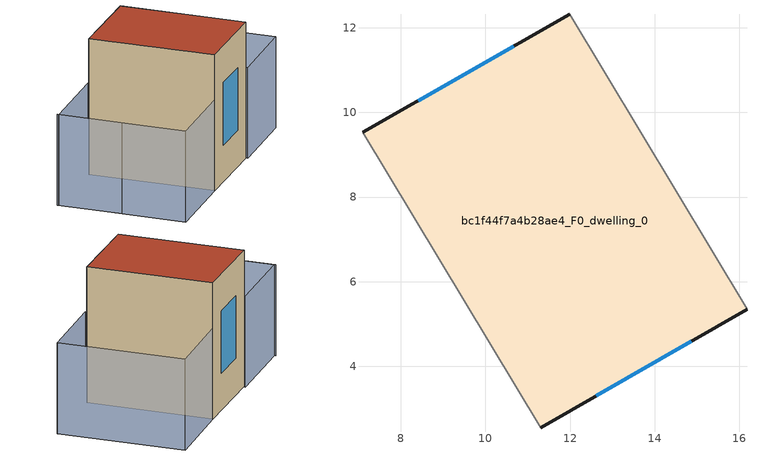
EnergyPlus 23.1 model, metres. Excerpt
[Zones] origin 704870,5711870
bc1f44f7a4b28ae4_F0_dwelling_0
 floor ground (EU_floor_Construction): 11.99,12.32 16.18,5.35 11.3,2.55 7.1,9.53 z0
 wall outside (EU_wall_Construction): 11.99,12.32 7.1,9.53 / 11.3,2.55 16.18,5.35 z0:9
 wall adiabatic (EU_wall_Construction): 16.18,5.35 11.99,12.32 / 7.1,9.53 11.3,2.55 z0:9
 window (EU_Window_Construction): 10.67,11.57 8.42,10.28 / 12.62,3.3 14.86,4.6 z2.43:6.57
 roof outside (EU_roof_Construction): 16.18,5.35 11.99,12.32 7.1,9.53 11.3,2.55 z9
shading: 2.43,6.98 6.63,-0.14 / 6.66,-0.19 2.47,6.9 / 2.47,6.9 7.12,9.64 / 7.12,9.64 11.3,2.55 / 11.3,2.55 6.66,-0.19 / 16.24,5.25 11.99,12.32 / 11.99,12.32 16.55,15.05 / 16.55,15.05 20.79,7.99 / 20.79,7.99 16.24,5.25 z0:6
[Building]
EU S2 Campaign: North Axis=0; Terrain=City; Solar Distribution=FullExterior
[Site:Location]
London: Latitude=51.5; Longitude=-0.5; Time Zone=0; Elevation=25
[SizingPeriod:WeatherFileDays]
AnnualSizingPeriod: Begin Month=1; Begin Day of Month=1; End Month=12; End Day of Month=31; Day of Week for Start Day=Monday; Use Weather File Daylight Saving Period=No; Use Weather File Rain and Snow Indicators=No
[MATERIAL]
EU_InternalMass_Material: Roughness=MediumRough; Thickness=0.1; Conductivity=1; Density=1800; Specific Heat=900; Thermal Absorptance=0.9; Solar Absorptance=0.7; Visible Absorptance=0.7
[MATERIAL:NOMASS] Roughness=MediumRough; Thermal Absorptance=0.9; Solar Absorptance=0.7; Visible Absorptance=0.7
Name | Thermal Resistance
EU_wall_NoMass | 0.555556
EU_roof_NoMass | 0.510204
EU_floor_NoMass | 1.68919
[WINDOWMATERIAL:SIMPLEGLAZINGSYSTEM]
EU_Window_SimpleGlazing: UFactor=3.96; Solar Heat Gain Coefficient=0.85; Visible Transmittance=0.85
[CONSTRUCTION]
EU_wall_Construction: EU_wall_NoMass
EU_roof_Construction: EU_roof_NoMass
EU_floor_Construction: EU_floor_NoMass
EU_InternalMass_Construction: EU_InternalMass_Material
EU_Window_Construction: EU_Window_SimpleGlazing
[ZONE]
bc1f44f7a4b28ae4_F0_dwelling_0: Type=1; Multiplier=1; Ceiling Height=autocalculate; Volume=412.367; Floor Area=autocalculate; Part of Total Floor Area=Yes
[INTERNALMASS]
bc1f44f7a4b28ae4_F0_dwelling_0_EU_InternalMass: Construction=EU_InternalMass_Construction; Zone or ZoneList=bc1f44f7a4b28ae4_F0_dwelling_0; Surface Area=45.8185
[OTHEREQUIPMENT]
EU_Step8_InternalGain_bc1f44f7a4b28ae4_F0_dwelling_0_f000: Fuel Type=Electricity; Zone or ZoneList or Space or SpaceList=bc1f44f7a4b28ae4_F0_dwelling_0; Schedule=EU_Step8_GainSchedule_bc1f44f7a4b28ae4_F0_dwelling_0_f000; Design Level Calculation Method=Watts/Area; Power per Zone Floor Area=1; Fraction Latent=0; Fraction Radiant=0; Fraction Lost=0; Carbon Dioxide Generation Rate=0; EndUse Subcategory=EU_Step8_InternalGains
[ZONEVENTILATION:DESIGNFLOWRATE]
EU_ConstantAir_bc1f44f7a4b28ae4_F0_dwelling_0: Zone or ZoneList or Space or SpaceList=bc1f44f7a4b28ae4_F0_dwelling_0; Schedule=EU_AlwaysOn; Design Flow Rate Calculation Method=AirChanges/Hour; Air Changes per Hour=0.48; Ventilation Type=Natural; Fan Pressure Rise=0; Fan Total Efficiency=1; Constant Term Coefficient=1; Temperature Term Coefficient=0; Velocity Term Coefficient=0; Velocity Squared Term Coefficient=0; Minimum Indoor Temperature=-100; Maximum Indoor Temperature=100; Delta Temperature=-100; Minimum Outdoor Temperature=-100; Maximum Outdoor Temperature=100; Maximum Wind Speed=40
[HVACTEMPLATE:THERMOSTAT]
EU_HeatOnly_bc1f44f7a4b28ae4_F0_dwelling_0: Constant Heating Setpoint=20; Constant Cooling Setpoint=50
[HVACTEMPLATE:ZONE:IDEALLOADSAIRSYSTEM]
bc1f44f7a4b28ae4_F0_dwelling_0: Template Thermostat=EU_HeatOnly_bc1f44f7a4b28ae4_F0_dwelling_0; System Availability Schedule=EU_AlwaysOn; Maximum Heating Supply Air Temperature=50; Minimum Cooling Supply Air Temperature=13; Maximum Heating Supply Air Humidity Ratio=0.0156; Minimum Cooling Supply Air Humidity Ratio=0.0077; Heating Limit=NoLimit; Cooling Limit=NoLimit; Heating Availability Schedule=EU_AlwaysOn; Cooling Availability Schedule=EU_CoolingOff; Dehumidification Control Type=ConstantSensibleHeatRatio; Cooling Sensible Heat Ratio=0.7; Dehumidification Setpoint=60; Humidification Control Type=None; Humidification Setpoint=30; Outdoor Air Method=None; Outdoor Air Flow Rate per Person=0.00944; Outdoor Air Flow Rate per Zone Floor Area=0; Outdoor Air Flow Rate per Zone=0; Demand Controlled Ventilation Type=None; Outdoor Air Economizer Type=NoEconomizer; Heat Recovery Type=None; Sensible Heat Recovery Effectiveness=0.7; Latent Heat Recovery Effectiveness=0.65
[SIZING:ZONE]
bc1f44f7a4b28ae4_F0_dwelling_0: Zone Cooling Design Supply Air Temperature Input Method=SupplyAirTemperature; Zone Cooling Design Supply Air Temperature=13; Zone Heating Design Supply Air Temperature Input Method=SupplyAirTemperature; Zone Heating Design Supply Air Temperature=50; Zone Cooling Design Supply Air Humidity Ratio=0.008; Zone Heating Design Supply Air Humidity Ratio=0.008; Cooling Design Air Flow Method=DesignDay; Cooling Design Air Flow Rate=0; Cooling Minimum Air Flow per Zone Floor Area=0.000762; Cooling Minimum Air Flow=0; Cooling Minimum Air Flow Fraction=0.2; Heating Design Air Flow Method=DesignDay; Heating Design Air Flow Rate=0; Heating Maximum Air Flow per Zone Floor Area=0.002032; Heating Maximum Air Flow=0.141576; Heating Maximum Air Flow Fraction=0.3; Account for Dedicated Outdoor Air System=No; Dedicated Outdoor Air System Control Strategy=NeutralSupplyAir; Dedicated Outdoor Air Low Setpoint Temperature for Design=autosize; Dedicated Outdoor Air High Setpoint Temperature for Design=autosize; Zone Load Sizing Method=Sensible Load Only No Latent Load; Zone Latent Cooling Design Supply Air Humidity Ratio Input Method=HumidityRatioDifference; Zone Cooling Design Supply Air Humidity Ratio Difference=0.005; Zone Latent Heating Design Supply Air Humidity Ratio Input Method=HumidityRatioDifference; Zone Humidification Design Supply Air Humidity Ratio Difference=0.005
[SCHEDULE:CONSTANT]
Name | Hourly Value
EU_AlwaysOn | 1
EU_CoolingOff | 0
[SCHEDULE:FILE]
EU_Step8_GainSchedule_bc1f44f7a4b28ae4_F0_dwelling_0_f000: File=../../schedules/bc1f44f7a4b28ae4/bc1f44f7a4b28ae4_F0_dwelling_0_f000_gain.csv; Column Number=1; Rows to Skip at Top=0; Number of Hours of Data=8760; Column Separator=Comma; Interpolate to Timestep=No; Minutes per Item=60; Adjust Schedule for Daylight Savings=Yes
